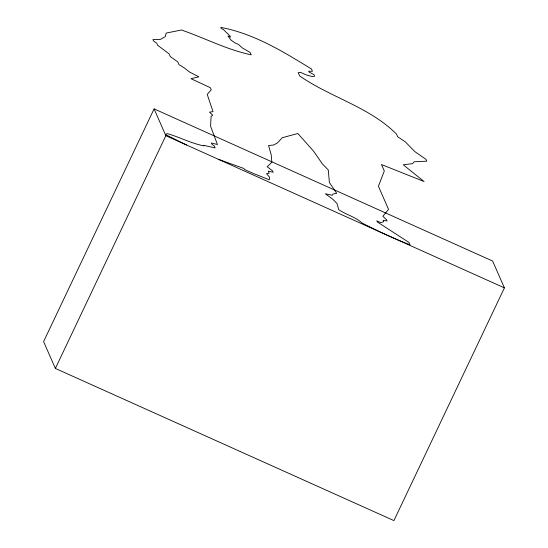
<?xml version="1.0" encoding="UTF-8"?>
<svg xmlns="http://www.w3.org/2000/svg" width="548" height="548" viewBox="0 0 548 548"><rect width="100%" height="100%" fill="white"/><g stroke="black" fill="none" stroke-linecap="round" stroke-linejoin="round"><path stroke-width="0.82" d="M154.084 108.881L43.593 341.61L55.362 368.434L393.916 520.6L504.407 287.864L492.638 261.047L154.084 108.881L165.852 135.698L504.407 287.864M55.362 368.434L165.852 135.698M218.385 159.31L243.983 168.517L244.394 169.455L252.594 173.141L269.301 179.792L269.643 177.244L266.534 173.757L269.143 173.243L268.212 171.134L273.178 172.257L272.575 170.88L267.212 166.756L271.849 162.201L271.233 154.913L268.575 145.501L273.658 145.021L277.555 142.836L282.247 137.706L297.859 133.507L313.62 151.227L322.443 163.982L328.279 169.928L329.375 182.511L336.725 193.334L332.931 194.033L332.369 195.287L325.354 193.8L332.691 199.136L336.979 203.472L338.76 209.726C346.329 214.789 355.316 216.857 362.112 223.029C377.695 231.085 393.656 238.503 410.027 244.819L409 242.476L377.25 221.906L376.791 220.851L380.887 222.694L383.751 221.618L383.196 220.351L387.073 220.96L386.607 219.906L382.86 216.241L388.559 209.391L378.415 186.265L384.312 170.969L381.483 164.53L424.077 181.539L403.26 164.804L412.651 163.633L414.089 161.783L426.81 161.174L426.022 159.379L414.939 151.693L405.376 141.911L397.656 136.74L396.499 134.102C369.331 106.887 330.643 97.51 299.633 75.912L298.194 72.637L300.605 72.377L306.243 74.912L312.271 76.556L314.634 76.186L313.942 74.603L309.017 71.987L308.688 71.247L312.47 71.254L311.49 69.034C283.248 51.587 253.847 33.579 220.762 27.4L221.276 28.565L223.324 29.482L229.982 35.969L230.496 37.134L227.934 35.976L230.9 40.011L234.976 42.881L238.565 44.491L242.291 47.888L250.183 52.498L251.203 54.821C226.968 49.765 204.74 38.052 181.457 29.996L166.195 33.072L165.236 36.675L160.523 39.367L152.913 39.6L153.467 40.867L156.769 43.251L157.646 45.258L169.113 53.882L170.27 56.519L177.819 61.938L179.018 64.685L184.354 67.959L189.553 72.021L198.849 76.836L190.971 78.686L210.322 87.68L211.254 89.79L207.213 94.379L213.028 111.655L209.528 112.141L212.713 115.231L211.096 116.402L210.576 126.204L217.433 144.542L211.329 142.959L211.884 144.227L214.323 146.001L215.152 147.905L203.644 145.343L203.87 145.871C191.19 143.405 179.73 137.171 167.373 133.63L165.332 134.507L186.601 145.021"/></g></svg>
